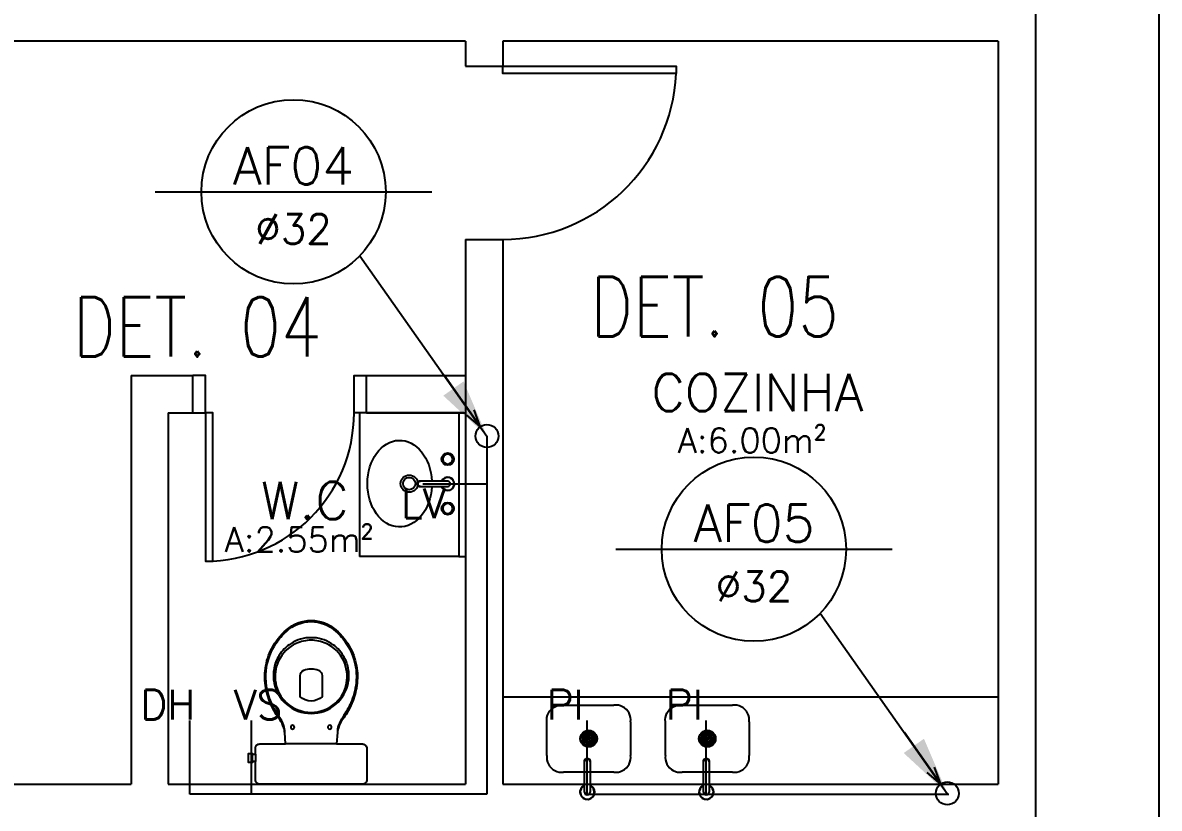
# Model space of a CAD drawing. Header units: millimetres. Extents: x 1111 to 1959, y -391 to -319.
# Drawn here: x 1716.49 to 1722.91, y -378.78 to -374.33 of the extents above; entities that cross this region are included whole.
import ezdxf
from ezdxf.enums import TextEntityAlignment as Align

# ---------------------------------------------------------------- set-up
doc = ezdxf.new("R2010")
doc.units = ezdxf.units.MM
for name, color, linetype in [('08', 8, 'Continuous'), ('CONEXAO_AG_FRIA', 3, 'Continuous'), ('TUBOS_AG_FRIA', 2, 'Continuous'), ('TXT', 2, 'Continuous')]:
    doc.layers.add(name, color=color, linetype=linetype)
doc.styles.add('ROMANS', font='romans')

# ---------------------------------------------------------------- blocks, each defined once
blk = doc.blocks.new('cx-ac-01-planta')
for points in [[(0.661, 0, 0.182004), (0.623, 0.1, 0.098298), (0.548, 0.159, 0.085166), (0.468, 0.1845, 0.08648), (0.388, 0.1825, 0.067868), (0.318, 0.1605, 0.06199), (0.261, 0.1265, -0.060779), (0.228, 0.1105, -0.023796), (0.208, 0.106), (0.1625, 0.1028), (0.1625, 0.207, 0.424217), (0.1435, 0.225), (0.121, 0.225), (0.091, 0.225), (0.018, 0.225, 0.418036), (0, 0.207), (0, 0), (0, -0.207, 0.418036), (0.018, -0.225), (0.091, -0.225), (0.091, -0.2365), (0.088, -0.2365), (0.088, -0.2525), (0.106, -0.2525), (0.124, -0.2525), (0.124, -0.2365), (0.121, -0.2365), (0.121, -0.225), (0.1435, -0.225, 0.424217), (0.1625, -0.207), (0.1625, -0.1028), (0.208, -0.106, -0.023796), (0.228, -0.1105, -0.060779), (0.261, -0.1265, 0.06199), (0.318, -0.1605, 0.067868), (0.388, -0.1825, 0.08648), (0.468, -0.1845, 0.085166), (0.548, -0.159, 0.098298), (0.623, -0.1, 0.182004)], [(0.2855, 0, -0.18052), (0.323, 0.1, -0.167158), (0.408, 0.1495, -0.1), (0.468, 0.1495, -0.096291), (0.518, 0.13, -0.13332), (0.568, 0.081, -0.150886), (0.5915, 0, -0.150886), (0.568, -0.081, -0.13332), (0.518, -0.13, -0.096291), (0.468, -0.1495, -0.1), (0.408, -0.1495, -0.167158), (0.323, -0.1, -0.18052)], [(0.2895, 0, -0.186957), (0.329, 0.1, -0.162455), (0.408, 0.143, -0.149476), (0.498, 0.1315, -0.171119), (0.568, 0.0605, -0.104122), (0.5815, 0, -0.104122), (0.568, -0.0605, -0.171119), (0.498, -0.1315, -0.149476), (0.408, -0.143, -0.162455), (0.329, -0.1, -0.186957)], [(0.46, 0.03, 0.276984), (0.438, 0.0445), (0.353, 0.0445, 0.393258), (0.353, -0.0445), (0.438, -0.0445, 0.276984), (0.46, -0.03, 0.2)]]:
    blk.add_lwpolyline(points, format="xyb", close=True)
blk.add_lwpolyline([(0.21, -0.1064, -0.148706), (0.258, -0.12, -0.01798), (0.278, -0.1325, 0.048524), (0.328, -0.16, 0.075808), (0.408, -0.1815, 0.05), (0.468, -0.1805, 0.109053), (0.568, -0.142, 0.065752), (0.617, -0.1, 0.186957), (0.6565, 0, 0.186957), (0.617, 0.1, 0.065752), (0.568, 0.142, 0.109053), (0.468, 0.1805, 0.05), (0.408, 0.1815, 0.075808), (0.328, 0.16, 0.048524), (0.278, 0.1325, -0.01798), (0.258, 0.12, -0.148706), (0.21, 0.1064, -0.148706)], format="xyb")
for points in [[(0.1625, 0.1028), (0.1625, 0), (0.1625, -0.1028)], [(0.121, -0.225), (0.091, -0.225)], [(0.091, -0.2365), (0.121, -0.2365)]]:
    blk.add_lwpolyline(points)
for centre in [(0.23, 0.075), (0.23, -0.075)]:
    blk.add_circle(centre, 0.0075)
blk = doc.blocks.new('*U260', base_point=(10233.26, -19.23))
for q in [(10212.05, 1.98), (10223.77, -12.28), (10226.31, -9.75)]:
    blk.add_line((10229.98, -15.95), q)
blk.add_circle((10233.26, -19.23), 4.64)

msp = doc.modelspace()

# ---------------------------------------------------------------- linework, layer by layer
at = {"layer": '08'}
for p, q in [((1722.9094, -384.7295), (1722.9094, -357.4995)), ((1722.2094, -372.6895), (1722.2094, -382.6295)), ((1718.9894, -374.4395), (1711.9894, -374.4395)), ((1718.9894, -374.4395), (1718.9894, -374.5795)), ((1721.9994, -374.4395), (1719.1994, -374.4395)), ((1719.1994, -374.4395), (1719.1994, -374.5795)), ((1721.9994, -374.4395), (1721.9994, -378.6395)), ((1718.9894, -374.5795), (1719.1994, -374.5795)), ((1718.9894, -375.5595), (1718.9894, -378.6395)), ((1718.9894, -375.5595), (1719.1994, -375.5595)), ((1719.1994, -375.5595), (1719.1994, -378.6395)), ((1717.0994, -376.3295), (1717.4494, -376.3295)), ((1717.0994, -376.3295), (1717.0994, -378.6395)), ((1717.4494, -376.5395), (1717.4494, -376.3295)), ((1718.4294, -376.3295), (1718.9894, -376.3295)), ((1718.4294, -376.5395), (1718.4294, -376.3295)), ((1717.3094, -376.5395), (1717.4494, -376.5395)), ((1717.3094, -376.5395), (1717.3094, -378.6395)), ((1718.3912, -376.5397), (1718.3912, -377.3517)), ((1718.4294, -376.5395), (1718.9894, -376.5395)), ((1718.7312, -376.9271), (1718.7297, -376.9271)), ((1718.7297, -376.956), (1718.7312, -376.956)), ((1718.7341, -376.9271), (1718.7322, -376.9271)), ((1718.7322, -376.956), (1718.7341, -376.956)), ((1718.8888, -376.9271), (1718.7341, -376.9271)), ((1718.7341, -376.956), (1718.8888, -376.956)), ((1718.9512, -377.3517), (1718.9894, -377.3517)), ((1719.1994, -378.1458), (1721.9994, -378.1458)), ((1719.4493, -378.2619), (1719.4524, -378.2494)), ((1719.4524, -378.2494), (1719.4574, -378.2375)), ((1719.4574, -378.2375), (1719.4642, -378.2265)), ((1719.4642, -378.2265), (1719.4726, -378.2167)), ((1719.4726, -378.2167), (1719.4824, -378.2083)), ((1719.4824, -378.2083), (1719.4933, -378.2015)), ((1719.4933, -378.2015), (1719.5052, -378.1965)), ((1719.5052, -378.1965), (1719.5177, -378.1934)), ((1719.5177, -378.1934), (1719.5306, -378.1922)), ((1719.5306, -378.1922), (1719.5435, -378.1931)), ((1719.5435, -378.1931), (1719.8271, -378.1931)), ((1719.84, -378.1922), (1719.8271, -378.1931)), ((1719.8528, -378.1934), (1719.84, -378.1922)), ((1719.8653, -378.1965), (1719.8528, -378.1934)), ((1719.8772, -378.2015), (1719.8653, -378.1965)), ((1719.8882, -378.2083), (1719.8772, -378.2015)), ((1719.898, -378.2167), (1719.8882, -378.2083)), ((1719.9064, -378.2265), (1719.898, -378.2167)), ((1719.9132, -378.2375), (1719.9064, -378.2265)), ((1719.9182, -378.2494), (1719.9132, -378.2375)), ((1719.9213, -378.2619), (1719.9182, -378.2494)), ((1720.1193, -378.2619), (1720.1224, -378.2494)), ((1720.1224, -378.2494), (1720.1274, -378.2375)), ((1720.1274, -378.2375), (1720.1342, -378.2265)), ((1720.1342, -378.2265), (1720.1426, -378.2167)), ((1720.1426, -378.2167), (1720.1524, -378.2083)), ((1720.1524, -378.2083), (1720.1634, -378.2015)), ((1720.1634, -378.2015), (1720.1753, -378.1965)), ((1720.1753, -378.1965), (1720.1878, -378.1934)), ((1720.1878, -378.1934), (1720.2006, -378.1922)), ((1720.2006, -378.1922), (1720.2135, -378.1931)), ((1720.2135, -378.1931), (1720.4972, -378.1931)), ((1720.51, -378.1922), (1720.4972, -378.1931)), ((1720.5229, -378.1934), (1720.51, -378.1922)), ((1720.5354, -378.1965), (1720.5229, -378.1934)), ((1720.5473, -378.2015), (1720.5354, -378.1965)), ((1720.5583, -378.2083), (1720.5473, -378.2015)), ((1720.5681, -378.2167), (1720.5583, -378.2083)), ((1720.5765, -378.2265), (1720.5681, -378.2167)), ((1720.5832, -378.2375), (1720.5765, -378.2265)), ((1720.5882, -378.2494), (1720.5832, -378.2375)), ((1720.5914, -378.2619), (1720.5882, -378.2494)), ((1719.4481, -378.2747), (1719.4493, -378.2619)), ((1719.4489, -378.2876), (1719.4481, -378.2747)), ((1719.4489, -378.4767), (1719.4489, -378.2876)), ((1719.9225, -378.2747), (1719.9213, -378.2619)), ((1719.9216, -378.2876), (1719.9225, -378.2747)), ((1719.9216, -378.2876), (1719.9216, -378.4767)), ((1720.1181, -378.2747), (1720.1193, -378.2619)), ((1720.119, -378.2876), (1720.1181, -378.2747)), ((1720.119, -378.4767), (1720.119, -378.2876)), ((1720.5925, -378.2747), (1720.5914, -378.2619)), ((1720.5917, -378.2876), (1720.5925, -378.2747)), ((1720.5917, -378.2876), (1720.5917, -378.4767)), ((1719.638, -378.3822), (1719.6396, -378.3699)), ((1719.638, -378.3822), (1719.6396, -378.3699)), ((1719.6396, -378.3944), (1719.638, -378.3822)), ((1719.6396, -378.3944), (1719.638, -378.3822)), ((1719.6396, -378.3699), (1719.6443, -378.3585)), ((1719.6396, -378.3699), (1719.6443, -378.3585)), ((1719.6443, -378.3585), (1719.6519, -378.3487)), ((1719.6443, -378.3585), (1719.6519, -378.3487)), ((1719.6475, -378.3822), (1719.6488, -378.3724)), ((1719.6475, -378.3822), (1719.6488, -378.3919)), ((1719.6526, -378.3633), (1719.6488, -378.3724)), ((1719.6498, -378.3846), (1719.6503, -378.3836)), ((1719.6503, -378.3836), (1719.651, -378.3828)), ((1719.651, -378.3828), (1719.6518, -378.3823)), ((1719.6516, -378.3707), (1719.6517, -378.3696)), ((1719.6518, -378.3718), (1719.6516, -378.3707)), ((1719.6517, -378.3696), (1719.652, -378.3684)), ((1719.6523, -378.3727), (1719.6518, -378.3718)), ((1719.6518, -378.3823), (1719.6527, -378.3822)), ((1719.6519, -378.3487), (1719.6616, -378.3412)), ((1719.6519, -378.3487), (1719.6616, -378.3412)), ((1719.652, -378.3684), (1719.6526, -378.3674)), ((1719.653, -378.3734), (1719.6523, -378.3727)), ((1719.6526, -378.3633), (1719.6586, -378.3555)), ((1719.6526, -378.3674), (1719.6534, -378.3665)), ((1719.6711, -378.3823), (1719.6527, -378.3822)), ((1719.6538, -378.3738), (1719.653, -378.3734)), ((1719.6534, -378.3665), (1719.6543, -378.3659)), ((1719.6538, -378.3738), (1719.6716, -378.3786)), ((1719.6543, -378.3659), (1719.6552, -378.3656)), ((1719.6552, -378.3656), (1719.6562, -378.3656)), ((1719.6562, -378.3656), (1719.6571, -378.3659)), ((1719.673, -378.3751), (1719.6571, -378.3659)), ((1719.6664, -378.3495), (1719.6586, -378.3555)), ((1719.6615, -378.3565), (1719.6619, -378.3554)), ((1719.6615, -378.3575), (1719.6615, -378.3565)), ((1719.6617, -378.3584), (1719.6615, -378.3575)), ((1719.6616, -378.3412), (1719.6731, -378.3365)), ((1719.6616, -378.3412), (1719.6731, -378.3365)), ((1719.6622, -378.3591), (1719.6617, -378.3584)), ((1719.6619, -378.3554), (1719.6625, -378.3545)), ((1719.6622, -378.3591), (1719.6752, -378.3722)), ((1719.6625, -378.3545), (1719.6634, -378.3536)), ((1719.6634, -378.3536), (1719.6644, -378.353)), ((1719.6644, -378.353), (1719.6655, -378.3527)), ((1719.6655, -378.3527), (1719.6666, -378.3526)), ((1719.6664, -378.3495), (1719.6755, -378.3457)), ((1719.6666, -378.3526), (1719.6676, -378.3528)), ((1719.6676, -378.3528), (1719.6684, -378.3533)), ((1719.6684, -378.3533), (1719.669, -378.354)), ((1719.6781, -378.3699), (1719.669, -378.354)), ((1719.6716, -378.3859), (1719.6711, -378.3823)), ((1719.6716, -378.3786), (1719.673, -378.3751)), ((1719.6731, -378.3365), (1719.6853, -378.3349)), ((1719.6731, -378.3365), (1719.6853, -378.3349)), ((1719.6752, -378.3722), (1719.6781, -378.3699)), ((1719.6853, -378.3444), (1719.6755, -378.3457)), ((1719.6768, -378.3498), (1719.677, -378.3489)), ((1719.6768, -378.3507), (1719.6768, -378.3498)), ((1719.6768, -378.3507), (1719.6815, -378.3685)), ((1719.677, -378.3489), (1719.6776, -378.348)), ((1719.6776, -378.348), (1719.6784, -378.3473)), ((1719.6784, -378.3473), (1719.6794, -378.3468)), ((1719.6787, -378.3813), (1719.6792, -378.3796)), ((1719.6787, -378.383), (1719.6787, -378.3813)), ((1719.6792, -378.3847), (1719.6787, -378.383)), ((1719.6792, -378.3796), (1719.68, -378.3781)), ((1719.6794, -378.3468), (1719.6806, -378.3465)), ((1719.68, -378.3781), (1719.6812, -378.3769)), ((1719.6806, -378.3465), (1719.6818, -378.3465)), ((1719.6812, -378.3769), (1719.6827, -378.3761)), ((1719.6815, -378.3685), (1719.6852, -378.368)), ((1719.6818, -378.3465), (1719.6829, -378.3467)), ((1719.6827, -378.3761), (1719.6844, -378.3756)), ((1719.6829, -378.3467), (1719.6839, -378.3472)), ((1719.6839, -378.3472), (1719.6846, -378.3479)), ((1719.6844, -378.3756), (1719.6861, -378.3756)), ((1719.6846, -378.3479), (1719.6851, -378.3487)), ((1719.6851, -378.3487), (1719.6853, -378.3496)), ((1719.6852, -378.368), (1719.6853, -378.3496)), ((1719.6853, -378.3349), (1719.6975, -378.3365)), ((1719.6853, -378.3349), (1719.6975, -378.3365)), ((1719.6853, -378.3444), (1719.695, -378.3457)), ((1719.6861, -378.3756), (1719.6878, -378.376)), ((1719.6878, -378.376), (1719.6893, -378.3769)), ((1719.6937, -378.3507), (1719.6889, -378.3684)), ((1719.6889, -378.3684), (1719.6923, -378.3698)), ((1719.6893, -378.3769), (1719.6905, -378.3781)), ((1719.6905, -378.3781), (1719.6914, -378.3796)), ((1719.6914, -378.3796), (1719.6918, -378.3813)), ((1719.6918, -378.383), (1719.6914, -378.3847)), ((1719.6918, -378.3813), (1719.6918, -378.383)), ((1719.6923, -378.3698), (1719.7016, -378.3539)), ((1719.6937, -378.3507), (1719.6941, -378.3499)), ((1719.6941, -378.3499), (1719.6948, -378.3492)), ((1719.6948, -378.3492), (1719.6957, -378.3487)), ((1719.7041, -378.3495), (1719.695, -378.3457)), ((1719.7083, -378.3591), (1719.6952, -378.3721)), ((1719.6952, -378.3721), (1719.6975, -378.375)), ((1719.6957, -378.3487), (1719.6967, -378.3485)), ((1719.6967, -378.3485), (1719.6979, -378.3486)), ((1719.6975, -378.3365), (1719.7089, -378.3412)), ((1719.6975, -378.3365), (1719.7089, -378.3412)), ((1719.6975, -378.375), (1719.7135, -378.3659)), ((1719.6979, -378.3486), (1719.699, -378.3489)), ((1719.699, -378.3489), (1719.7001, -378.3495)), ((1719.7167, -378.3737), (1719.699, -378.3784)), ((1719.699, -378.3784), (1719.6995, -378.3821)), ((1719.6995, -378.3821), (1719.7179, -378.3821)), ((1719.7001, -378.3495), (1719.7009, -378.3503)), ((1719.7009, -378.3503), (1719.7015, -378.3512)), ((1719.7015, -378.3512), (1719.7019, -378.3521)), ((1719.7019, -378.3531), (1719.7016, -378.3539)), ((1719.7019, -378.3521), (1719.7019, -378.3531)), ((1719.7041, -378.3495), (1719.712, -378.3555)), ((1719.7083, -378.3591), (1719.7091, -378.3586)), ((1719.7089, -378.3412), (1719.7187, -378.3487)), ((1719.7089, -378.3412), (1719.7187, -378.3487)), ((1719.7091, -378.3586), (1719.71, -378.3583)), ((1719.71, -378.3583), (1719.711, -378.3584)), ((1719.711, -378.3584), (1719.712, -378.3588)), ((1719.718, -378.3633), (1719.712, -378.3555)), ((1719.712, -378.3588), (1719.713, -378.3594)), ((1719.713, -378.3594), (1719.7138, -378.3603)), ((1719.7142, -378.3653), (1719.7135, -378.3659)), ((1719.7138, -378.3603), (1719.7144, -378.3613)), ((1719.7147, -378.3644), (1719.7142, -378.3653)), ((1719.7144, -378.3613), (1719.7148, -378.3624)), ((1719.7149, -378.3634), (1719.7147, -378.3644)), ((1719.7148, -378.3624), (1719.7149, -378.3634)), ((1719.7167, -378.3737), (1719.7177, -378.3736)), ((1719.7177, -378.3736), (1719.7186, -378.3739)), ((1719.7188, -378.382), (1719.7179, -378.3821)), ((1719.718, -378.3633), (1719.7217, -378.3724)), ((1719.7186, -378.3739), (1719.7194, -378.3744)), ((1719.7187, -378.3487), (1719.7262, -378.3585)), ((1719.7187, -378.3487), (1719.7262, -378.3585)), ((1719.7196, -378.3815), (1719.7188, -378.382)), ((1719.7194, -378.3744), (1719.7201, -378.3753)), ((1719.7203, -378.3807), (1719.7196, -378.3815)), ((1719.7201, -378.3753), (1719.7207, -378.3763)), ((1719.7207, -378.3798), (1719.7203, -378.3807)), ((1719.7207, -378.3763), (1719.7209, -378.3775)), ((1719.721, -378.3786), (1719.7207, -378.3798)), ((1719.7209, -378.3775), (1719.721, -378.3786)), ((1719.723, -378.3822), (1719.7217, -378.3724)), ((1719.723, -378.3822), (1719.7217, -378.3919)), ((1719.7262, -378.3585), (1719.7309, -378.3699)), ((1719.7262, -378.3585), (1719.7309, -378.3699)), ((1719.7309, -378.3699), (1719.7326, -378.3822)), ((1719.7309, -378.3699), (1719.7326, -378.3822)), ((1719.7326, -378.3822), (1719.7309, -378.3944)), ((1719.7326, -378.3822), (1719.7309, -378.3944)), ((1720.3081, -378.3822), (1720.3097, -378.3699)), ((1720.3081, -378.3822), (1720.3097, -378.3699)), ((1720.3097, -378.3944), (1720.3081, -378.3822)), ((1720.3097, -378.3944), (1720.3081, -378.3822)), ((1720.3097, -378.3699), (1720.3144, -378.3585)), ((1720.3097, -378.3699), (1720.3144, -378.3585)), ((1720.3144, -378.3585), (1720.3219, -378.3487)), ((1720.3144, -378.3585), (1720.3219, -378.3487)), ((1720.3176, -378.3822), (1720.3189, -378.3724)), ((1720.3176, -378.3822), (1720.3189, -378.3919)), ((1720.3227, -378.3633), (1720.3189, -378.3724)), ((1720.3199, -378.3846), (1720.3204, -378.3836)), ((1720.3204, -378.3836), (1720.321, -378.3828)), ((1720.321, -378.3828), (1720.3218, -378.3823)), ((1720.3217, -378.3707), (1720.3218, -378.3696)), ((1720.3219, -378.3718), (1720.3217, -378.3707)), ((1720.3218, -378.3696), (1720.3221, -378.3684)), ((1720.3218, -378.3823), (1720.3228, -378.3822)), ((1720.3219, -378.3487), (1720.3317, -378.3412)), ((1720.3219, -378.3487), (1720.3317, -378.3412)), ((1720.3224, -378.3727), (1720.3219, -378.3718)), ((1720.3221, -378.3684), (1720.3227, -378.3674)), ((1720.323, -378.3734), (1720.3224, -378.3727)), ((1720.3227, -378.3633), (1720.3287, -378.3555)), ((1720.3227, -378.3674), (1720.3234, -378.3665)), ((1720.3412, -378.3823), (1720.3228, -378.3822)), ((1720.3239, -378.3738), (1720.323, -378.3734)), ((1720.3234, -378.3665), (1720.3243, -378.3659)), ((1720.3239, -378.3738), (1720.3416, -378.3786)), ((1720.3243, -378.3659), (1720.3253, -378.3656)), ((1720.3253, -378.3656), (1720.3262, -378.3656)), ((1720.3262, -378.3656), (1720.3271, -378.3659)), ((1720.343, -378.3751), (1720.3271, -378.3659)), ((1720.3365, -378.3495), (1720.3287, -378.3555)), ((1720.3315, -378.3575), (1720.3316, -378.3565)), ((1720.3318, -378.3584), (1720.3315, -378.3575)), ((1720.3316, -378.3565), (1720.3319, -378.3554)), ((1720.3317, -378.3412), (1720.3431, -378.3365)), ((1720.3317, -378.3412), (1720.3431, -378.3365)), ((1720.3323, -378.3591), (1720.3318, -378.3584)), ((1720.3319, -378.3554), (1720.3326, -378.3545)), ((1720.3323, -378.3591), (1720.3452, -378.3722)), ((1720.3326, -378.3545), (1720.3334, -378.3536)), ((1720.3334, -378.3536), (1720.3344, -378.353)), ((1720.3344, -378.353), (1720.3355, -378.3527)), ((1720.3355, -378.3527), (1720.3366, -378.3526)), ((1720.3365, -378.3495), (1720.3456, -378.3457)), ((1720.3366, -378.3526), (1720.3376, -378.3528)), ((1720.3376, -378.3528), (1720.3384, -378.3533)), ((1720.3384, -378.3533), (1720.339, -378.354)), ((1720.3482, -378.3699), (1720.339, -378.354)), ((1720.3417, -378.3859), (1720.3412, -378.3823)), ((1720.3416, -378.3786), (1720.343, -378.3751)), ((1720.3431, -378.3365), (1720.3553, -378.3349)), ((1720.3431, -378.3365), (1720.3553, -378.3349)), ((1720.3452, -378.3722), (1720.3482, -378.3699)), ((1720.3553, -378.3444), (1720.3456, -378.3457)), ((1720.3468, -378.3498), (1720.3471, -378.3489)), ((1720.3469, -378.3507), (1720.3468, -378.3498)), ((1720.3469, -378.3507), (1720.3516, -378.3685)), ((1720.3471, -378.3489), (1720.3476, -378.348)), ((1720.3476, -378.348), (1720.3484, -378.3473)), ((1720.3484, -378.3473), (1720.3495, -378.3468)), ((1720.3488, -378.3813), (1720.3492, -378.3796)), ((1720.3488, -378.383), (1720.3488, -378.3813)), ((1720.3492, -378.3847), (1720.3488, -378.383)), ((1720.3492, -378.3796), (1720.3501, -378.3781)), ((1720.3495, -378.3468), (1720.3506, -378.3465)), ((1720.3501, -378.3781), (1720.3513, -378.3769)), ((1720.3506, -378.3465), (1720.3518, -378.3465)), ((1720.3513, -378.3769), (1720.3528, -378.3761)), ((1720.3516, -378.3685), (1720.3553, -378.368)), ((1720.3518, -378.3465), (1720.3529, -378.3467)), ((1720.3528, -378.3761), (1720.3545, -378.3756)), ((1720.3529, -378.3467), (1720.3539, -378.3472)), ((1720.3539, -378.3472), (1720.3547, -378.3479)), ((1720.3545, -378.3756), (1720.3562, -378.3756)), ((1720.3547, -378.3479), (1720.3552, -378.3487)), ((1720.3552, -378.3487), (1720.3553, -378.3496)), ((1720.3553, -378.3349), (1720.3676, -378.3365)), ((1720.3553, -378.3349), (1720.3676, -378.3365)), ((1720.3553, -378.3444), (1720.3651, -378.3457)), ((1720.3553, -378.368), (1720.3553, -378.3496)), ((1720.3562, -378.3756), (1720.3579, -378.376)), ((1720.3579, -378.376), (1720.3594, -378.3769)), ((1720.3637, -378.3507), (1720.3589, -378.3684)), ((1720.3589, -378.3684), (1720.3624, -378.3698)), ((1720.3594, -378.3769), (1720.3606, -378.3781)), ((1720.3606, -378.3781), (1720.3614, -378.3796)), ((1720.3614, -378.3796), (1720.3619, -378.3813)), ((1720.3619, -378.383), (1720.3615, -378.3847)), ((1720.3619, -378.3813), (1720.3619, -378.383)), ((1720.3624, -378.3698), (1720.3716, -378.3539)), ((1720.3637, -378.3507), (1720.3641, -378.3499)), ((1720.3641, -378.3499), (1720.3648, -378.3492)), ((1720.3648, -378.3492), (1720.3657, -378.3487)), ((1720.3742, -378.3495), (1720.3651, -378.3457)), ((1720.3784, -378.3591), (1720.3653, -378.3721)), ((1720.3653, -378.3721), (1720.3676, -378.375)), ((1720.3657, -378.3487), (1720.3668, -378.3485)), ((1720.3668, -378.3485), (1720.3679, -378.3486)), ((1720.3676, -378.3365), (1720.379, -378.3412)), ((1720.3676, -378.3365), (1720.379, -378.3412)), ((1720.3676, -378.375), (1720.3835, -378.3659)), ((1720.3679, -378.3486), (1720.3691, -378.3489)), ((1720.3868, -378.3737), (1720.369, -378.3784)), ((1720.369, -378.3784), (1720.3695, -378.3821)), ((1720.3691, -378.3489), (1720.3701, -378.3495)), ((1720.3695, -378.3821), (1720.3879, -378.3821)), ((1720.3701, -378.3495), (1720.371, -378.3503)), ((1720.371, -378.3503), (1720.3716, -378.3512)), ((1720.3716, -378.3512), (1720.3719, -378.3521)), ((1720.3719, -378.3531), (1720.3716, -378.3539)), ((1720.3719, -378.3521), (1720.3719, -378.3531)), ((1720.3742, -378.3495), (1720.382, -378.3555)), ((1720.3784, -378.3591), (1720.3791, -378.3586)), ((1720.379, -378.3412), (1720.3888, -378.3487)), ((1720.379, -378.3412), (1720.3888, -378.3487)), ((1720.3791, -378.3586), (1720.38, -378.3583)), ((1720.38, -378.3583), (1720.3811, -378.3584)), ((1720.3811, -378.3584), (1720.3821, -378.3588)), ((1720.388, -378.3633), (1720.382, -378.3555)), ((1720.3821, -378.3588), (1720.383, -378.3594)), ((1720.383, -378.3594), (1720.3839, -378.3603)), ((1720.3842, -378.3653), (1720.3835, -378.3659)), ((1720.3839, -378.3603), (1720.3845, -378.3613)), ((1720.3847, -378.3644), (1720.3842, -378.3653)), ((1720.3845, -378.3613), (1720.3848, -378.3624)), ((1720.3849, -378.3634), (1720.3847, -378.3644)), ((1720.3848, -378.3624), (1720.3849, -378.3634)), ((1720.3868, -378.3737), (1720.3877, -378.3736)), ((1720.3877, -378.3736), (1720.3886, -378.3739)), ((1720.3888, -378.382), (1720.3879, -378.3821)), ((1720.388, -378.3633), (1720.3918, -378.3724)), ((1720.3886, -378.3739), (1720.3895, -378.3744)), ((1720.3888, -378.3487), (1720.3963, -378.3585)), ((1720.3888, -378.3487), (1720.3963, -378.3585)), ((1720.3896, -378.3815), (1720.3888, -378.382)), ((1720.3895, -378.3744), (1720.3902, -378.3753)), ((1720.3903, -378.3807), (1720.3896, -378.3815)), ((1720.3902, -378.3753), (1720.3907, -378.3763)), ((1720.3908, -378.3798), (1720.3903, -378.3807)), ((1720.3907, -378.3763), (1720.391, -378.3775)), ((1720.391, -378.3786), (1720.3908, -378.3798)), ((1720.391, -378.3775), (1720.391, -378.3786)), ((1720.3931, -378.3822), (1720.3918, -378.3724)), ((1720.3931, -378.3822), (1720.3918, -378.3919)), ((1720.3963, -378.3585), (1720.401, -378.3699)), ((1720.3963, -378.3585), (1720.401, -378.3699)), ((1720.401, -378.3699), (1720.4026, -378.3822)), ((1720.401, -378.3699), (1720.4026, -378.3822)), ((1720.4026, -378.3822), (1720.401, -378.3944)), ((1720.4026, -378.3822), (1720.401, -378.3944)), ((1719.6443, -378.4058), (1719.6396, -378.3944)), ((1719.6443, -378.4058), (1719.6396, -378.3944)), ((1719.6519, -378.4156), (1719.6443, -378.4058)), ((1719.6519, -378.4156), (1719.6443, -378.4058)), ((1719.6526, -378.401), (1719.6488, -378.3919)), ((1719.6496, -378.3857), (1719.6498, -378.3846)), ((1719.6496, -378.3869), (1719.6496, -378.3857)), ((1719.6499, -378.388), (1719.6496, -378.3869)), ((1719.6504, -378.3891), (1719.6499, -378.388)), ((1719.6511, -378.3899), (1719.6504, -378.3891)), ((1719.652, -378.3904), (1719.6511, -378.3899)), ((1719.6616, -378.4231), (1719.6519, -378.4156)), ((1719.6616, -378.4231), (1719.6519, -378.4156)), ((1719.6529, -378.3907), (1719.652, -378.3904)), ((1719.6526, -378.401), (1719.6586, -378.4089)), ((1719.6538, -378.3906), (1719.6529, -378.3907)), ((1719.6538, -378.3906), (1719.6716, -378.3859)), ((1719.6557, -378.4009), (1719.6559, -378.3999)), ((1719.6558, -378.402), (1719.6557, -378.4009)), ((1719.6561, -378.4031), (1719.6558, -378.402)), ((1719.6559, -378.3999), (1719.6564, -378.3991)), ((1719.6568, -378.4041), (1719.6561, -378.4031)), ((1719.6564, -378.3991), (1719.6571, -378.3985)), ((1719.6576, -378.4049), (1719.6568, -378.4041)), ((1719.673, -378.3893), (1719.6571, -378.3985)), ((1719.6585, -378.4056), (1719.6576, -378.4049)), ((1719.6596, -378.4059), (1719.6585, -378.4056)), ((1719.6664, -378.4148), (1719.6586, -378.4089)), ((1719.6606, -378.406), (1719.6596, -378.4059)), ((1719.6615, -378.4057), (1719.6606, -378.406)), ((1719.6623, -378.4052), (1719.6615, -378.4057)), ((1719.6731, -378.4278), (1719.6616, -378.4231)), ((1719.6731, -378.4278), (1719.6616, -378.4231)), ((1719.6623, -378.4052), (1719.6753, -378.3923)), ((1719.6664, -378.4148), (1719.6755, -378.4186)), ((1719.6687, -378.4113), (1719.669, -378.4104)), ((1719.6687, -378.4122), (1719.6687, -378.4113)), ((1719.669, -378.4132), (1719.6687, -378.4122)), ((1719.6783, -378.3945), (1719.669, -378.4104)), ((1719.6696, -378.4141), (1719.669, -378.4132)), ((1719.6705, -378.4148), (1719.6696, -378.4141)), ((1719.6715, -378.4154), (1719.6705, -378.4148)), ((1719.6727, -378.4157), (1719.6715, -378.4154)), ((1719.6738, -378.4158), (1719.6727, -378.4157)), ((1719.6753, -378.3923), (1719.673, -378.3893)), ((1719.6853, -378.4294), (1719.6731, -378.4278)), ((1719.6853, -378.4294), (1719.6731, -378.4278)), ((1719.6749, -378.4156), (1719.6738, -378.4158)), ((1719.6758, -378.4151), (1719.6749, -378.4156)), ((1719.6853, -378.4199), (1719.6755, -378.4186)), ((1719.6765, -378.4145), (1719.6758, -378.4151)), ((1719.6769, -378.4136), (1719.6765, -378.4145)), ((1719.6769, -378.4136), (1719.6817, -378.3959)), ((1719.6817, -378.3959), (1719.6783, -378.3945)), ((1719.68, -378.3862), (1719.6792, -378.3847)), ((1719.6813, -378.3874), (1719.68, -378.3862)), ((1719.6828, -378.3883), (1719.6813, -378.3874)), ((1719.6844, -378.3887), (1719.6828, -378.3883)), ((1719.6862, -378.3887), (1719.6844, -378.3887)), ((1719.6853, -378.4147), (1719.6854, -378.3963)), ((1719.6855, -378.4157), (1719.6853, -378.4147)), ((1719.6853, -378.4199), (1719.6951, -378.4186)), ((1719.6975, -378.4278), (1719.6853, -378.4294)), ((1719.6975, -378.4278), (1719.6853, -378.4294)), ((1719.689, -378.3958), (1719.6854, -378.3963)), ((1719.6859, -378.4165), (1719.6855, -378.4157)), ((1719.6867, -378.4172), (1719.6859, -378.4165)), ((1719.6878, -378.3883), (1719.6862, -378.3887)), ((1719.6877, -378.4176), (1719.6867, -378.4172)), ((1719.6888, -378.4179), (1719.6877, -378.4176)), ((1719.6893, -378.3874), (1719.6878, -378.3883)), ((1719.69, -378.4178), (1719.6888, -378.4179)), ((1719.6937, -378.4136), (1719.689, -378.3958)), ((1719.6905, -378.3862), (1719.6893, -378.3874)), ((1719.6912, -378.4175), (1719.69, -378.4178)), ((1719.6914, -378.3847), (1719.6905, -378.3862)), ((1719.6922, -378.417), (1719.6912, -378.4175)), ((1719.693, -378.4163), (1719.6922, -378.417)), ((1719.6954, -378.3921), (1719.6924, -378.3944)), ((1719.6924, -378.3944), (1719.7016, -378.4104)), ((1719.6936, -378.4155), (1719.693, -378.4163)), ((1719.6938, -378.4145), (1719.6936, -378.4155)), ((1719.6937, -378.4136), (1719.6938, -378.4145)), ((1719.7042, -378.4148), (1719.6951, -378.4186)), ((1719.7083, -378.4052), (1719.6954, -378.3921)), ((1719.7089, -378.4231), (1719.6975, -378.4278)), ((1719.7089, -378.4231), (1719.6975, -378.4278)), ((1719.699, -378.3858), (1719.6976, -378.3892)), ((1719.6976, -378.3892), (1719.7135, -378.3984)), ((1719.7168, -378.3906), (1719.699, -378.3858)), ((1719.7022, -378.4111), (1719.7016, -378.4104)), ((1719.703, -378.4116), (1719.7022, -378.4111)), ((1719.704, -378.4118), (1719.703, -378.4116)), ((1719.7051, -378.4117), (1719.704, -378.4118)), ((1719.7042, -378.4148), (1719.712, -378.4088)), ((1719.7062, -378.4113), (1719.7051, -378.4117)), ((1719.7072, -378.4107), (1719.7062, -378.4113)), ((1719.7081, -378.4099), (1719.7072, -378.4107)), ((1719.7087, -378.4089), (1719.7081, -378.4099)), ((1719.7083, -378.4052), (1719.7089, -378.4059)), ((1719.709, -378.4079), (1719.7087, -378.4089)), ((1719.7089, -378.4059), (1719.7091, -378.4069)), ((1719.7187, -378.4156), (1719.7089, -378.4231)), ((1719.7187, -378.4156), (1719.7089, -378.4231)), ((1719.7091, -378.4069), (1719.709, -378.4079)), ((1719.718, -378.401), (1719.712, -378.4088)), ((1719.7144, -378.3988), (1719.7135, -378.3984)), ((1719.7153, -378.3988), (1719.7144, -378.3988)), ((1719.7163, -378.3984), (1719.7153, -378.3988)), ((1719.7172, -378.3978), (1719.7163, -378.3984)), ((1719.7168, -378.3906), (1719.7176, -378.391)), ((1719.718, -378.397), (1719.7172, -378.3978)), ((1719.7176, -378.391), (1719.7183, -378.3916)), ((1719.718, -378.401), (1719.7217, -378.3919)), ((1719.7185, -378.3959), (1719.718, -378.397)), ((1719.7183, -378.3916), (1719.7187, -378.3926)), ((1719.7189, -378.3948), (1719.7185, -378.3959)), ((1719.7187, -378.3926), (1719.7189, -378.3936)), ((1719.7262, -378.4058), (1719.7187, -378.4156)), ((1719.7262, -378.4058), (1719.7187, -378.4156)), ((1719.7189, -378.3936), (1719.7189, -378.3948)), ((1719.7309, -378.3944), (1719.7262, -378.4058)), ((1719.7309, -378.3944), (1719.7262, -378.4058)), ((1720.3144, -378.4058), (1720.3097, -378.3944)), ((1720.3144, -378.4058), (1720.3097, -378.3944)), ((1720.3219, -378.4156), (1720.3144, -378.4058)), ((1720.3219, -378.4156), (1720.3144, -378.4058)), ((1720.3227, -378.401), (1720.3189, -378.3919)), ((1720.3196, -378.3857), (1720.3199, -378.3846)), ((1720.3197, -378.3869), (1720.3196, -378.3857)), ((1720.32, -378.388), (1720.3197, -378.3869)), ((1720.3205, -378.3891), (1720.32, -378.388)), ((1720.3212, -378.3899), (1720.3205, -378.3891)), ((1720.322, -378.3904), (1720.3212, -378.3899)), ((1720.3317, -378.4231), (1720.3219, -378.4156)), ((1720.3317, -378.4231), (1720.3219, -378.4156)), ((1720.323, -378.3907), (1720.322, -378.3904)), ((1720.3227, -378.401), (1720.3287, -378.4089)), ((1720.3239, -378.3906), (1720.323, -378.3907)), ((1720.3239, -378.3906), (1720.3417, -378.3859)), ((1720.3257, -378.4009), (1720.326, -378.3999)), ((1720.3258, -378.402), (1720.3257, -378.4009)), ((1720.3262, -378.4031), (1720.3258, -378.402)), ((1720.326, -378.3999), (1720.3264, -378.3991)), ((1720.3268, -378.4041), (1720.3262, -378.4031)), ((1720.3264, -378.3991), (1720.3271, -378.3985)), ((1720.3276, -378.4049), (1720.3268, -378.4041)), ((1720.3431, -378.3893), (1720.3271, -378.3985)), ((1720.3286, -378.4056), (1720.3276, -378.4049)), ((1720.3296, -378.4059), (1720.3286, -378.4056)), ((1720.3365, -378.4148), (1720.3287, -378.4089)), ((1720.3306, -378.406), (1720.3296, -378.4059)), ((1720.3316, -378.4057), (1720.3306, -378.406)), ((1720.3323, -378.4052), (1720.3316, -378.4057)), ((1720.3431, -378.4278), (1720.3317, -378.4231)), ((1720.3431, -378.4278), (1720.3317, -378.4231)), ((1720.3323, -378.4052), (1720.3454, -378.3923)), ((1720.3365, -378.4148), (1720.3456, -378.4186)), ((1720.3387, -378.4113), (1720.3391, -378.4104)), ((1720.3388, -378.4122), (1720.3387, -378.4113)), ((1720.3391, -378.4132), (1720.3388, -378.4122)), ((1720.3483, -378.3945), (1720.3391, -378.4104)), ((1720.3397, -378.4141), (1720.3391, -378.4132)), ((1720.3405, -378.4148), (1720.3397, -378.4141)), ((1720.3416, -378.4154), (1720.3405, -378.4148)), ((1720.3427, -378.4157), (1720.3416, -378.4154)), ((1720.3439, -378.4158), (1720.3427, -378.4157)), ((1720.3454, -378.3923), (1720.3431, -378.3893)), ((1720.3553, -378.4294), (1720.3431, -378.4278)), ((1720.3553, -378.4294), (1720.3431, -378.4278)), ((1720.3449, -378.4156), (1720.3439, -378.4158)), ((1720.3459, -378.4151), (1720.3449, -378.4156)), ((1720.3554, -378.4199), (1720.3456, -378.4186)), ((1720.3465, -378.4145), (1720.3459, -378.4151)), ((1720.3469, -378.4136), (1720.3465, -378.4145)), ((1720.3469, -378.4136), (1720.3517, -378.3959)), ((1720.3517, -378.3959), (1720.3483, -378.3945)), ((1720.3501, -378.3862), (1720.3492, -378.3847)), ((1720.3513, -378.3874), (1720.3501, -378.3862)), ((1720.3528, -378.3883), (1720.3513, -378.3874)), ((1720.3545, -378.3887), (1720.3528, -378.3883)), ((1720.3562, -378.3887), (1720.3545, -378.3887)), ((1720.3676, -378.4278), (1720.3553, -378.4294)), ((1720.3676, -378.4278), (1720.3553, -378.4294)), ((1720.3591, -378.3958), (1720.3554, -378.3963)), ((1720.3554, -378.4147), (1720.3554, -378.3963)), ((1720.3555, -378.4157), (1720.3554, -378.4147)), ((1720.3554, -378.4199), (1720.3651, -378.4186)), ((1720.356, -378.4165), (1720.3555, -378.4157)), ((1720.3568, -378.4172), (1720.356, -378.4165)), ((1720.3579, -378.3883), (1720.3562, -378.3887)), ((1720.3577, -378.4176), (1720.3568, -378.4172)), ((1720.3589, -378.4179), (1720.3577, -378.4176)), ((1720.3594, -378.3874), (1720.3579, -378.3883)), ((1720.3601, -378.4178), (1720.3589, -378.4179)), ((1720.3638, -378.4136), (1720.3591, -378.3958)), ((1720.3606, -378.3862), (1720.3594, -378.3874)), ((1720.3612, -378.4175), (1720.3601, -378.4178)), ((1720.3615, -378.3847), (1720.3606, -378.3862)), ((1720.3622, -378.417), (1720.3612, -378.4175)), ((1720.3631, -378.4163), (1720.3622, -378.417)), ((1720.3654, -378.3921), (1720.3625, -378.3944)), ((1720.3625, -378.3944), (1720.3716, -378.4104)), ((1720.3636, -378.4155), (1720.3631, -378.4163)), ((1720.3639, -378.4145), (1720.3636, -378.4155)), ((1720.3638, -378.4136), (1720.3639, -378.4145)), ((1720.3742, -378.4148), (1720.3651, -378.4186)), ((1720.3784, -378.4052), (1720.3654, -378.3921)), ((1720.379, -378.4231), (1720.3676, -378.4278)), ((1720.379, -378.4231), (1720.3676, -378.4278)), ((1720.3691, -378.3858), (1720.3677, -378.3892)), ((1720.3677, -378.3892), (1720.3836, -378.3984)), ((1720.3868, -378.3906), (1720.3691, -378.3858)), ((1720.3722, -378.4111), (1720.3716, -378.4104)), ((1720.3731, -378.4116), (1720.3722, -378.4111)), ((1720.3741, -378.4118), (1720.3731, -378.4116)), ((1720.3751, -378.4117), (1720.3741, -378.4118)), ((1720.3742, -378.4148), (1720.382, -378.4088)), ((1720.3762, -378.4113), (1720.3751, -378.4117)), ((1720.3772, -378.4107), (1720.3762, -378.4113)), ((1720.3781, -378.4099), (1720.3772, -378.4107)), ((1720.3787, -378.4089), (1720.3781, -378.4099)), ((1720.3784, -378.4052), (1720.3789, -378.4059)), ((1720.3791, -378.4079), (1720.3787, -378.4089)), ((1720.3789, -378.4059), (1720.3792, -378.4069)), ((1720.3888, -378.4156), (1720.379, -378.4231)), ((1720.3888, -378.4156), (1720.379, -378.4231)), ((1720.3792, -378.4069), (1720.3791, -378.4079)), ((1720.388, -378.401), (1720.382, -378.4088)), ((1720.3844, -378.3988), (1720.3836, -378.3984)), ((1720.3854, -378.3988), (1720.3844, -378.3988)), ((1720.3863, -378.3984), (1720.3854, -378.3988)), ((1720.3872, -378.3978), (1720.3863, -378.3984)), ((1720.3868, -378.3906), (1720.3876, -378.391)), ((1720.388, -378.397), (1720.3872, -378.3978)), ((1720.3876, -378.391), (1720.3883, -378.3916)), ((1720.388, -378.401), (1720.3918, -378.3919)), ((1720.3886, -378.3959), (1720.388, -378.397)), ((1720.3883, -378.3916), (1720.3888, -378.3926)), ((1720.3889, -378.3948), (1720.3886, -378.3959)), ((1720.3888, -378.3926), (1720.389, -378.3936)), ((1720.3963, -378.4058), (1720.3888, -378.4156)), ((1720.3963, -378.4058), (1720.3888, -378.4156)), ((1720.389, -378.3936), (1720.3889, -378.3948)), ((1720.401, -378.3944), (1720.3963, -378.4058)), ((1720.401, -378.3944), (1720.3963, -378.4058)), ((1719.4489, -378.4767), (1719.4481, -378.4896)), ((1719.4481, -378.4896), (1719.4493, -378.5024)), ((1719.4493, -378.5024), (1719.4524, -378.515)), ((1719.6614, -378.5142), (1719.6614, -378.5121)), ((1719.6615, -378.511), (1719.6615, -378.5093)), ((1719.6932, -378.5093), (1719.6932, -378.511)), ((1719.6933, -378.5121), (1719.6933, -378.5142)), ((1719.9182, -378.515), (1719.9213, -378.5024)), ((1719.9213, -378.5024), (1719.9225, -378.4896)), ((1719.9225, -378.4896), (1719.9216, -378.4767)), ((1720.119, -378.4767), (1720.1181, -378.4896)), ((1720.1181, -378.4896), (1720.1193, -378.5024)), ((1720.1193, -378.5024), (1720.1224, -378.515)), ((1720.3339, -378.5142), (1720.3339, -378.5121)), ((1720.334, -378.511), (1720.334, -378.5093)), ((1720.3657, -378.5093), (1720.3657, -378.511)), ((1720.3658, -378.5121), (1720.3658, -378.5142)), ((1720.5882, -378.515), (1720.5914, -378.5024)), ((1720.5914, -378.5024), (1720.5925, -378.4896)), ((1720.5925, -378.4896), (1720.5917, -378.4767)), ((1719.4524, -378.515), (1719.4574, -378.5268)), ((1719.4574, -378.5268), (1719.4642, -378.5378)), ((1719.4642, -378.5378), (1719.4726, -378.5476)), ((1719.4726, -378.5476), (1719.4824, -378.556)), ((1719.4824, -378.556), (1719.4933, -378.5628)), ((1719.4933, -378.5628), (1719.5052, -378.5678)), ((1719.5052, -378.5678), (1719.5177, -378.5709)), ((1719.5177, -378.5709), (1719.5306, -378.5721)), ((1719.5306, -378.5721), (1719.5435, -378.5713)), ((1719.8271, -378.5713), (1719.5435, -378.5713)), ((1719.6614, -378.6843), (1719.6614, -378.5142)), ((1719.6933, -378.5142), (1719.6933, -378.6843)), ((1719.8271, -378.5713), (1719.84, -378.5721)), ((1719.84, -378.5721), (1719.8528, -378.5709)), ((1719.8528, -378.5709), (1719.8653, -378.5678)), ((1719.8653, -378.5678), (1719.8772, -378.5628)), ((1719.8772, -378.5628), (1719.8882, -378.556)), ((1719.8882, -378.556), (1719.898, -378.5476)), ((1719.898, -378.5476), (1719.9064, -378.5378)), ((1719.9064, -378.5378), (1719.9132, -378.5268)), ((1719.9132, -378.5268), (1719.9182, -378.515)), ((1720.1224, -378.515), (1720.1274, -378.5268)), ((1720.1274, -378.5268), (1720.1342, -378.5378)), ((1720.1342, -378.5378), (1720.1426, -378.5476)), ((1720.1426, -378.5476), (1720.1524, -378.556)), ((1720.1524, -378.556), (1720.1634, -378.5628)), ((1720.1634, -378.5628), (1720.1753, -378.5678)), ((1720.1753, -378.5678), (1720.1878, -378.5709)), ((1720.1878, -378.5709), (1720.2006, -378.5721)), ((1720.2006, -378.5721), (1720.2135, -378.5713)), ((1720.4972, -378.5713), (1720.2135, -378.5713)), ((1720.3339, -378.6843), (1720.3339, -378.5142)), ((1720.3658, -378.5142), (1720.3658, -378.6843)), ((1720.4972, -378.5713), (1720.51, -378.5721)), ((1720.51, -378.5721), (1720.5229, -378.5709)), ((1720.5229, -378.5709), (1720.5354, -378.5678)), ((1720.5354, -378.5678), (1720.5473, -378.5628)), ((1720.5473, -378.5628), (1720.5583, -378.556)), ((1720.5583, -378.556), (1720.5681, -378.5476)), ((1720.5681, -378.5476), (1720.5765, -378.5378)), ((1720.5765, -378.5378), (1720.5832, -378.5268)), ((1720.5832, -378.5268), (1720.5882, -378.515)), ((1711.9894, -378.6395), (1717.0994, -378.6395)), ((1717.3094, -378.6395), (1718.9894, -378.6395)), ((1719.1994, -378.6395), (1721.9994, -378.6395))]:
    msp.add_line(p, q, dxfattribs=at)
at = {"layer": '08', "ltscale": 0.03}
for p, q in [((1718.9792, -376.5397), (1718.3912, -376.5397)), ((1718.9512, -376.5397), (1718.9512, -377.3517)), ((1718.9512, -377.3517), (1718.3912, -377.3517))]:
    msp.add_line(p, q, dxfattribs=at)
at = {"layer": '08'}
for points in [[(1719.1994, -374.5795), (1720.1794, -374.5795), (1720.1794, -374.6215), (1719.1994, -374.6215)], [(1717.5194, -376.5395), (1717.5194, -377.3795), (1717.5614, -377.3795), (1717.5614, -376.5395)]]:
    msp.add_lwpolyline(points, close=True, dxfattribs=at)
for points in [[(1717.4494, -376.5395), (1717.5194, -376.5395), (1717.5194, -376.3295), (1717.4494, -376.3295)], [(1718.4294, -376.5395), (1718.3594, -376.5395), (1718.3594, -376.3295), (1718.4294, -376.3295)]]:
    msp.add_lwpolyline(points, dxfattribs=at)
for points in [[(1718.7297, -376.9271, 0), (1718.7272, -376.9273, 0), (1718.7247, -376.928, 0), (1718.7225, -376.9291, 0), (1718.7204, -376.9305, 0), (1718.7186, -376.9323, 0), (1718.7172, -376.9343, 0), (1718.7161, -376.9366, 0), (1718.7155, -376.939, 0), (1718.7153, -376.9416, 0), (1718.7155, -376.9441, 0), (1718.7161, -376.9465, 0), (1718.7172, -376.9488, 0), (1718.7186, -376.9508, 0), (1718.7204, -376.9526, 0), (1718.7225, -376.954, 0), (1718.7247, -376.9551, 0), (1718.7272, -376.9558, 0), (1718.7297, -376.956, 0)], [(1718.7177, -376.9416, 0), (1718.7179, -376.939, 0), (1718.7185, -376.9366, 0), (1718.7196, -376.9343, 0), (1718.721, -376.9323, 0), (1718.7228, -376.9305, 0), (1718.7248, -376.9291, 0), (1718.7271, -376.928, 0), (1718.729, -376.9275, 0)], [(1718.729, -376.9556, 0), (1718.7266, -376.9549, 0), (1718.7243, -376.9537, 0), (1718.7223, -376.9522, 0), (1718.7206, -376.9504, 0), (1718.7193, -376.9482, 0), (1718.7183, -376.9459, 0), (1718.7178, -376.9435, 0), (1718.7177, -376.9416, 0)], [(1718.7322, -376.9271, 0), (1718.7297, -376.9273, 0), (1718.7273, -376.928, 0), (1718.725, -376.929, 0), (1718.7229, -376.9305, 0), (1718.7212, -376.9323, 0), (1718.7197, -376.9343, 0), (1718.7187, -376.9366, 0), (1718.718, -376.939, 0), (1718.7178, -376.9416, 0), (1718.718, -376.9441, 0), (1718.7187, -376.9465, 0), (1718.7197, -376.9488, 0), (1718.7212, -376.9509, 0), (1718.7229, -376.9526, 0), (1718.725, -376.9541, 0), (1718.7273, -376.9551, 0), (1718.7297, -376.9558, 0), (1718.7322, -376.956, 0)], [(1718.7197, -376.9416, 0), (1718.7199, -376.939, 0), (1718.7206, -376.9366, 0), (1718.7216, -376.9343, 0), (1718.7231, -376.9323, 0), (1718.7248, -376.9305, 0), (1718.7269, -376.929, 0), (1718.7292, -376.928, 0), (1718.7316, -376.9273, 0), (1718.7341, -376.9271, 0)], [(1718.7341, -376.956, 0), (1718.7315, -376.9558, 0), (1718.7291, -376.9551, 0), (1718.7269, -376.9541, 0), (1718.7248, -376.9526, 0), (1718.723, -376.9508, 0), (1718.7216, -376.9487, 0), (1718.7205, -376.9465, 0), (1718.7199, -376.944, 0), (1718.7197, -376.9416, 0)], [(1718.7341, -376.956, 0), (1718.7341, -376.956, 0)], [(1719.6614, -378.5121, 0), (1719.6617, -378.5093, 0), (1719.6624, -378.5067, 0), (1719.6636, -378.5041, 0), (1719.6652, -378.5019, 0), (1719.6671, -378.4999, 0), (1719.6694, -378.4983, 0), (1719.6719, -378.4972, 0), (1719.6746, -378.4965, 0), (1719.6774, -378.4962, 0), (1719.6801, -378.4965, 0), (1719.6828, -378.4972, 0), (1719.6853, -378.4983, 0), (1719.6876, -378.4999, 0), (1719.6895, -378.5019, 0), (1719.6911, -378.5041, 0), (1719.6923, -378.5067, 0), (1719.693, -378.5093, 0), (1719.6933, -378.5121, 0)], [(1719.6774, -378.4983, 0), (1719.6746, -378.4986, 0), (1719.6719, -378.4993, 0), (1719.6694, -378.5004, 0), (1719.6671, -378.502, 0), (1719.6652, -378.504, 0), (1719.6636, -378.5062, 0), (1719.6624, -378.5087, 0), (1719.6617, -378.5114, 0), (1719.6614, -378.5142, 0)], [(1719.6615, -378.5093, 0), (1719.6617, -378.5065, 0), (1719.6624, -378.5039, 0), (1719.6636, -378.5014, 0), (1719.6652, -378.4991, 0), (1719.6672, -378.4972, 0), (1719.6694, -378.4956, 0), (1719.6719, -378.4944, 0), (1719.6746, -378.4937, 0), (1719.6774, -378.4935, 0), (1719.6801, -378.4937, 0), (1719.6828, -378.4944, 0), (1719.6853, -378.4956, 0), (1719.6876, -378.4972, 0), (1719.6895, -378.4991, 0), (1719.6911, -378.5014, 0), (1719.6923, -378.5039, 0), (1719.693, -378.5065, 0), (1719.6932, -378.5093, 0)], [(1719.6774, -378.4961, 0), (1719.6746, -378.4963, 0), (1719.6719, -378.497, 0), (1719.6694, -378.4982, 0), (1719.6672, -378.4998, 0), (1719.6652, -378.5017, 0), (1719.6636, -378.504, 0), (1719.6624, -378.5065, 0), (1719.6619, -378.5085, 0)], [(1719.6929, -378.5085, 0), (1719.692, -378.5059, 0), (1719.6908, -378.5034, 0), (1719.6891, -378.5012, 0), (1719.687, -378.4994, 0), (1719.6847, -378.4979, 0), (1719.6822, -378.4968, 0), (1719.6795, -378.4962, 0), (1719.6774, -378.4961, 0)], [(1719.6933, -378.5141, 0), (1719.693, -378.5114, 0), (1719.6923, -378.5087, 0), (1719.6911, -378.5062, 0), (1719.6895, -378.5039, 0), (1719.6875, -378.502, 0), (1719.6853, -378.5004, 0), (1719.6827, -378.4993, 0), (1719.6801, -378.4986, 0), (1719.6774, -378.4983, 0)], [(1720.3339, -378.5121, 0), (1720.3342, -378.5093, 0), (1720.3349, -378.5067, 0), (1720.3361, -378.5041, 0), (1720.3377, -378.5019, 0), (1720.3396, -378.4999, 0), (1720.3419, -378.4983, 0), (1720.3444, -378.4972, 0), (1720.3471, -378.4965, 0), (1720.3498, -378.4962, 0), (1720.3526, -378.4965, 0), (1720.3553, -378.4972, 0), (1720.3578, -378.4983, 0), (1720.3601, -378.4999, 0), (1720.362, -378.5019, 0), (1720.3636, -378.5041, 0), (1720.3648, -378.5067, 0), (1720.3655, -378.5093, 0), (1720.3658, -378.5121, 0)], [(1720.3498, -378.4983, 0), (1720.3471, -378.4986, 0), (1720.3444, -378.4993, 0), (1720.3419, -378.5004, 0), (1720.3396, -378.502, 0), (1720.3377, -378.504, 0), (1720.3361, -378.5062, 0), (1720.3349, -378.5087, 0), (1720.3342, -378.5114, 0), (1720.3339, -378.5142, 0)], [(1720.334, -378.5093, 0), (1720.3342, -378.5065, 0), (1720.3349, -378.5039, 0), (1720.3361, -378.5014, 0), (1720.3377, -378.4991, 0), (1720.3396, -378.4972, 0), (1720.3419, -378.4956, 0), (1720.3444, -378.4944, 0), (1720.3471, -378.4937, 0), (1720.3498, -378.4935, 0), (1720.3526, -378.4937, 0), (1720.3553, -378.4944, 0), (1720.3578, -378.4956, 0), (1720.36, -378.4972, 0), (1720.362, -378.4991, 0), (1720.3636, -378.5014, 0), (1720.3648, -378.5039, 0), (1720.3655, -378.5065, 0), (1720.3657, -378.5093, 0)], [(1720.3498, -378.4961, 0), (1720.3471, -378.4963, 0), (1720.3444, -378.497, 0), (1720.3419, -378.4982, 0), (1720.3396, -378.4998, 0), (1720.3377, -378.5017, 0), (1720.3361, -378.504, 0), (1720.3349, -378.5065, 0), (1720.3343, -378.5085, 0)], [(1720.3653, -378.5085, 0), (1720.3645, -378.5059, 0), (1720.3632, -378.5034, 0), (1720.3616, -378.5012, 0), (1720.3595, -378.4994, 0), (1720.3572, -378.4979, 0), (1720.3546, -378.4968, 0), (1720.3519, -378.4962, 0), (1720.3498, -378.4961, 0)], [(1720.3658, -378.5141, 0), (1720.3655, -378.5114, 0), (1720.3648, -378.5087, 0), (1720.3636, -378.5062, 0), (1720.362, -378.5039, 0), (1720.36, -378.502, 0), (1720.3578, -378.5004, 0), (1720.3552, -378.4993, 0), (1720.3526, -378.4986, 0), (1720.3498, -378.4983, 0)], [(1719.6933, -378.5141, 0), (1719.6933, -378.5142, 0)], [(1720.3658, -378.5141, 0), (1720.3658, -378.5142, 0)]]:
    msp.add_polyline3d(points, dxfattribs=at)
for centre in [(1718.8888, -376.8017), (1718.8888, -377.0814)]:
    msp.add_circle(centre, 0.035, dxfattribs=at)
at = {"layer": '08', "ltscale": 0.03}
for radius in [0.0488, 0.0348]:
    msp.add_circle((1718.6712, -376.9406), radius, dxfattribs=at)
at = {"layer": '08', "ltscale": 0.7}
msp.add_arc((1719.1994, -374.5785), 0.9809, 270, 357.4911, dxfattribs=at)
at = {"layer": '08'}
for centre, radius, start, end in [((1717.5194, -376.5395), 0.84, 270, 0), ((1718.8888, -376.8017), 0.028, 0, 270), ((1718.8888, -376.8017), 0.028, 0, 180), ((1718.8888, -376.8017), 0.028, 180, 270), ((1718.8888, -376.8017), 0.028, 270, 0), ((1718.8888, -376.9417), 0.0378, 270, 157.3117), ((1718.8888, -376.9417), 0.0364, 203.22789, 156.39263), ((1718.8888, -376.9417), 0.0378, 202.32288, 270), ((1718.8888, -376.9416), 0.0145, 270, 90), ((1718.8888, -377.0814), 0.028, 0, 270), ((1718.8888, -377.0814), 0.028, 0, 180), ((1718.8888, -377.0814), 0.028, 180, 270), ((1718.8888, -377.0814), 0.028, 270, 0), ((1719.6775, -378.6843), 0.0416, 112.6883, 0), ((1719.6775, -378.6843), 0.0401, 113.60737, 66.77211), ((1719.6774, -378.6843), 0.0159, 180, 0), ((1719.6775, -378.6843), 0.0416, 0, 67.67712), ((1720.35, -378.6843), 0.0416, 112.6883, 0), ((1720.35, -378.6843), 0.0401, 113.60737, 66.77211), ((1720.3498, -378.6843), 0.0159, 180, 0), ((1720.35, -378.6843), 0.0416, 0, 67.67712)]:
    msp.add_arc(centre, radius, start, end, dxfattribs=at)
at = {"layer": '08', "ltscale": 0.03, "extrusion": (0, 0, -1)}
msp.add_ellipse((1718.6171, -376.9406), major_axis=(0, -0.245), ratio=0.742857, start_param=4.775358, end_param=10.940424, dxfattribs=at)
at = {"layer": 'CONEXAO_AG_FRIA'}
for p, q in [((1717.2363, -375.2906), (1718.7987, -375.2906)), ((1718.3922, -375.6524), (1719.1103, -376.6713)), ((1719.8379, -377.3112), (1721.4003, -377.3112)), ((1720.9937, -377.6729), (1721.7118, -378.6919))]:
    msp.add_line(p, q, dxfattribs=at)
for centre in [(1718.0175, -375.2906), (1720.6191, -377.3112)]:
    msp.add_circle(centre, 0.5208, dxfattribs=at)
for points in [[(1719.1103, -376.6713), (1718.8637, -376.4431), (1718.9782, -376.3624)], [(1721.7118, -378.6919), (1721.4653, -378.4636), (1721.5798, -378.3829)]]:
    msp.add_solid(points, dxfattribs=at)
at = {"layer": 'TUBOS_AG_FRIA'}
for p, q in [((1719.1103, -376.6713), (1719.1103, -378.6959)), ((1718.7478, -376.9419), (1719.1103, -376.9419)), ((1717.432, -378.6959), (1717.432, -378.2805)), ((1717.7808, -378.6959), (1717.7808, -378.2805)), ((1719.6773, -378.6959), (1719.6773, -378.2805)), ((1720.3499, -378.6959), (1720.3499, -378.2805)), ((1719.1103, -378.6959), (1717.432, -378.6959)), ((1719.6773, -378.6959), (1721.7206, -378.6959))]:
    msp.add_line(p, q, dxfattribs=at)

# ---------------------------------------------------------------- block references
at = {"layer": '08', "xscale": -1.399999999999999, "yscale": 1.399999999999999, "zscale": 1.399999999999999, "rotation": 270}
msp.add_blockref('cx-ac-01-planta', (1718.1169, -378.6395), dxfattribs=at)
at = {"layer": 'CONEXAO_AG_FRIA', "xscale": 0.014, "yscale": 0.014, "zscale": 0.014, "rotation": 350.1013068871484}
for p in [(1719.1103, -376.6713), (1721.7118, -378.6919)]:
    msp.add_blockref('*U260', p, dxfattribs=at)

# ---------------------------------------------------------------- texts
at = {"layer": '08', "style": 'ROMANS'}
for s, insert, char_height, width, attachment_point in [('COZINHA', (1720.6383, -376.4249), 0.21, 1.570474, 5), ('\\pi0.00403;A:6.00m²', (1720.185, -376.626), 0.14, 0.914733, 1), ('W.C ', (1718.0818, -377.0362), 0.21, 1.570474, 5), ('\\pi0.00403;A:2.55m²', (1717.6249, -377.1865), 0.14, 0.914733, 1)]:
    msp.add_mtext(s, dxfattribs=dict(at, insert=insert, char_height=char_height, width=width, attachment_point=attachment_point))
at = {"layer": 'CONEXAO_AG_FRIA', "style": 'ROMANS'}
for s, height, p in [('AF04', 0.21, (1718.0175, -375.2486)), ('%%C32', 0.168, (1718.0175, -375.5846)), ('LV', 0.168, (1718.7519, -377.1363)), ('AF05', 0.21, (1720.6191, -377.2692)), ('%%C32', 0.168, (1720.6191, -377.6052)), ('DH', 0.168, (1717.3077, -378.2734)), ('VS', 0.168, (1717.8173, -378.2734)), ('PI', 0.168, (1719.553, -378.2734)), ('PI', 0.168, (1720.2257, -378.2734))]:
    msp.add_text(s, height=height, dxfattribs=at).set_placement(p, align=Align.CENTER)
at = {"layer": 'TXT', "style": 'ROMANS', "width": 0.8}
for s, p in [('DET. 05', (1719.6941, -376.1077)), ('DET. 04', (1716.7706, -376.2226))]:
    msp.add_text(s, height=0.336, dxfattribs=at).set_placement(p)

doc.saveas('drawing.dxf')
